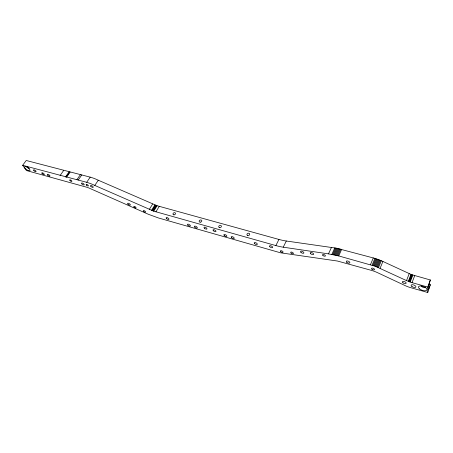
<?xml version="1.0" encoding="UTF-8"?>
<svg xmlns="http://www.w3.org/2000/svg" width="453" height="453" viewBox="0 0 453 453"><rect width="100%" height="100%" fill="white"/><g stroke="black" fill="none" stroke-linecap="round" stroke-linejoin="round"><path stroke-width="0.68" d="M430.327 284.671L427.745 292.508L410.678 287.661A17.333 7.837 20.5 0 1 408.153 286.845L407.734 286.687A17.333 7.837 20.5 0 1 405.684 285.854L376.975 272.406A19.303 8.516 22.2 0 0 371.103 270.282L337.451 261.036L280.566 252.814L158.346 217.933L148.307 214.252L88.941 188.001A15.447 5.815 33.3 0 0 87.146 187.349L26.438 170.526L22.65 165.3L26.234 160.492L90.204 177.146A25.623 9.898 33.2 0 1 98.29 180.226L157.083 205.73L278.929 239.439A39.337 18.675 26.9 0 0 286.302 241.007L336.5 248.199L374.92 258.38L381.347 260.73L411.443 274.603L430.35 279.982L428.487 285.86L428.487 289.677L430.327 284.671L429.036 284.308M427.745 292.508L427.74 287.055L430.35 279.982M22.65 165.3L86.676 182.31A25.73 9.739 33.1 0 1 94.779 185.424L153.754 211.166L275.86 245.577A39.536 18.403 26.9 0 0 283.244 247.196L328.504 253.873L338.736 255.939L375.322 266.273L406.511 280.6L412.026 282.644L414.693 275.673M408.306 281.381L410.99 274.427M408.765 281.562L411.443 274.603M409.229 281.732L411.902 274.778M409.688 281.902L412.366 274.943M410.152 282.066L412.83 275.101M406.511 280.6L409.201 273.657M380.101 268.267L382.915 261.432M376.93 266.891L379.756 260.073M377.734 267.219L380.554 260.396M378.527 267.559L381.347 260.73M374.512 265.979L377.343 259.173M375.322 266.273L378.153 259.461M376.126 266.579L378.957 259.762M372.077 265.175L374.92 258.38M372.887 265.43L375.73 258.629M373.697 265.696L376.534 258.895M370.452 264.699L373.306 257.916M337.859 255.719L340.809 249.133M338.736 255.939L341.681 249.343M336.115 255.311L339.07 248.737M336.987 255.509L339.937 248.929M333.533 254.756L336.5 248.199M334.388 254.931L337.349 248.369M335.248 255.118L338.21 248.544M331.834 254.427L334.801 247.882M332.683 254.586L335.645 248.034M328.504 253.873L331.477 247.355M283.244 247.196L286.302 241.007M275.86 245.577L278.929 239.439M155.917 211.834L159.246 206.387M152.1 210.571L155.436 205.147M152.655 210.781L155.985 205.351M153.205 210.973L156.54 205.543M153.754 211.166L157.083 205.73M151.54 210.362L154.875 204.937M149.297 209.428L152.638 204.014M94.779 185.424L98.29 180.226M86.676 182.31L90.204 177.146M76.931 179.671L80.47 174.564M78.261 180.017L81.8 174.898M66.053 177.061L69.603 172.015M66.591 177.191L70.141 172.14M65.515 176.93L69.066 171.885M60.085 175.521L63.641 170.509M412.026 282.644L427.74 287.055M425.378 287.015A2.055 0.917 20 0 1 423.051 287.304A2.055 0.917 20 0 1 421.607 285.588M28.799 168.171A1.512 0.538 35.2 0 1 27.118 166.88M29.258 168.329A1.512 0.538 35.2 0 1 28.896 168.29M28.749 168.239A1.512 0.538 35.2 0 1 27.067 166.947M134.077 207.174A1.308 0.521 32 0 0 136.002 207.893A1.308 0.521 32 0 0 134.643 206.472A1.308 0.521 32 0 0 134.077 207.174M143.584 211.341A1.308 0.521 31.6 0 0 145.526 212.066A1.308 0.521 31.6 0 0 144.179 210.651A1.308 0.521 31.6 0 0 143.584 211.341M166.494 218.493A1.608 0.657 30.8 0 0 168.901 219.36A1.608 0.657 30.8 0 0 167.259 217.633A1.608 0.657 30.8 0 0 166.494 218.493M254.62 243.646A1.727 0.747 27.3 0 0 257.281 244.405A1.727 0.747 27.3 0 0 255.452 242.621A1.727 0.747 27.3 0 0 254.62 243.646M291.115 253.091A1.484 0.657 25.7 0 0 293.374 253.572A1.484 0.657 25.7 0 0 291.653 252.089A1.484 0.657 25.7 0 0 291.115 253.091M280.826 251.721A1.461 0.64 26.2 0 0 283.04 252.191A1.461 0.64 26.2 0 0 281.319 250.724A1.461 0.64 26.2 0 0 280.826 251.721M231.619 237.683A1.687 0.725 28.3 0 0 234.184 238.42A1.687 0.725 28.3 0 0 232.344 236.653A1.687 0.725 28.3 0 0 231.619 237.683M224.28 235.594A1.676 0.713 28.6 0 0 226.817 236.319A1.676 0.713 28.6 0 0 224.977 234.563A1.676 0.713 28.6 0 0 224.28 235.594M213.437 230.798A1.67 0.713 29 0 0 215.939 231.511A1.67 0.713 29 0 0 214.088 229.75A1.67 0.713 29 0 0 213.437 230.798M204.462 228.255A1.659 0.702 29.4 0 0 206.936 228.958A1.659 0.702 29.4 0 0 205.073 227.208A1.659 0.702 29.4 0 0 204.462 228.255M194.739 227.089A1.636 0.685 29.8 0 0 197.236 227.984A1.636 0.685 29.8 0 0 195.628 226.24A1.636 0.685 29.8 0 0 194.739 227.089M187.814 225.113A1.631 0.679 30 0 0 190.283 226.002A1.631 0.679 30 0 0 188.663 224.263A1.631 0.679 30 0 0 187.814 225.113M269.869 246.794A1.755 0.77 26.7 0 0 272.598 247.57A1.755 0.77 26.7 0 0 270.769 245.769A1.755 0.77 26.7 0 0 269.869 246.794M301.007 252.417A1.823 0.815 25.3 0 0 303.827 253.057A1.823 0.815 25.3 0 0 301.789 251.228A1.823 0.815 25.3 0 0 301.007 252.417M127.995 204.195A1.574 0.623 32.2 0 0 130.305 205.056A1.574 0.623 32.2 0 0 128.658 203.34A1.574 0.623 32.2 0 0 127.995 204.195M90.866 186.359A1.574 0.606 33.6 0 0 93.171 187.349A1.574 0.606 33.6 0 0 91.636 185.611A1.574 0.606 33.6 0 0 90.866 186.359M86.432 185.107A1.297 0.498 33.7 0 0 88.324 185.917A1.297 0.498 33.7 0 0 87.05 184.484A1.297 0.498 33.7 0 0 86.432 185.107M81.897 183.895A1.563 0.595 33.8 0 0 84.173 184.869A1.563 0.595 33.8 0 0 82.633 183.142A1.563 0.595 33.8 0 0 81.897 183.895M70.005 180.588A1.285 0.481 34.1 0 0 71.863 181.387A1.285 0.481 34.1 0 0 70.572 179.96A1.285 0.481 34.1 0 0 70.005 180.588M47.729 175.186A1.529 0.555 34.6 0 0 49.904 176.126A1.529 0.555 34.6 0 0 48.324 174.428A1.529 0.555 34.6 0 0 47.729 175.186M42.146 173.646A1.523 0.549 34.8 0 0 44.303 174.581A1.523 0.549 34.8 0 0 42.718 172.887A1.523 0.549 34.8 0 0 42.146 173.646M33.918 170.69A1.518 0.544 35 0 0 36.053 171.619A1.518 0.544 35 0 0 34.462 169.926A1.518 0.544 35 0 0 33.918 170.69M25.091 168.273A3.307 1.166 35.1 0 0 29.858 170.673A3.307 1.166 35.1 0 0 26.829 167.049A3.307 1.166 35.1 0 0 25.091 168.273M411.964 286.551A2.542 1.133 20.4 0 0 415.899 286.992A2.542 1.133 20.4 0 0 412.694 284.733A2.542 1.133 20.4 0 0 411.964 286.551M310.73 253.731A1.846 0.832 24.9 0 0 313.606 254.382A1.846 0.832 24.9 0 0 311.562 252.536A1.846 0.832 24.9 0 0 310.73 253.731M322.949 255.503A1.552 0.702 24.3 0 0 325.367 256.007A1.552 0.702 24.3 0 0 323.612 254.473A1.552 0.702 24.3 0 0 322.949 255.503M372.009 269.269A1.631 0.742 22.1 0 0 374.535 269.62A1.631 0.742 22.1 0 0 372.536 268.097A1.631 0.742 22.1 0 0 372.009 269.269M419.693 288.991A4.502 1.999 20 0 0 426.856 290.09A4.502 1.999 20 0 0 421.607 286.024A4.502 1.999 20 0 0 419.693 288.991M402.983 282.836A2.016 0.9 20.8 0 0 406.131 283.25A2.016 0.9 20.8 0 0 403.657 281.421A2.016 0.9 20.8 0 0 402.983 282.836M346.76 262.242A1.92 0.872 23.2 0 0 349.795 262.882A1.92 0.872 23.2 0 0 347.678 261.002A1.92 0.872 23.2 0 0 346.76 262.242M219.445 227.616A1.393 1.104 -22.6 0 0 221.404 226.257A1.393 1.104 -22.6 0 0 219.303 225.673A1.393 1.104 -22.6 0 0 219.445 227.616M200.192 222.185A1.37 1.07 -24.3 0 0 201.744 220.532A1.37 1.07 -24.3 0 0 199.501 220.469A1.37 1.07 -24.3 0 0 200.192 222.185M173.929 214.841A1.342 1.025 -26.3 0 0 175.475 213.227A1.342 1.025 -26.3 0 0 173.312 213.176A1.342 1.025 -26.3 0 0 173.929 214.841M247.723 235.526A1.427 1.149 -19.7 0 0 249.711 234.133A1.427 1.149 -19.7 0 0 247.519 233.527A1.427 1.149 -19.7 0 0 247.723 235.526"/></g></svg>
